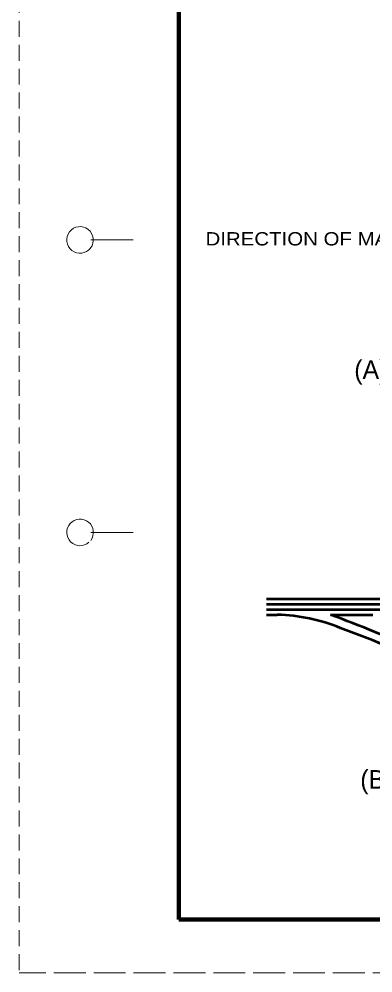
# Model space of a CAD drawing. Extents: x -66 to 614, y -59 to 381.
# Drawn here: x -65.7 to 0.9, y -59.4 to 120 of the extents above; entities that cross this region are included whole.
import ezdxf
from ezdxf.enums import TextEntityAlignment as Align

# ---------------------------------------------------------------- set-up
doc = ezdxf.new("R2010")
doc.units = 0
doc.linetypes.add('LONG_DASHED', pattern=[7.5, 6, -1.5])
doc.linetypes.add('MEDIUM_DASHED', pattern=[4.5, 3, -1.5])
doc.layers.add('1', color=7, linetype='Continuous', lineweight=53)
doc.layers.add('61', color=7, linetype='Continuous', lineweight=35)

msp = doc.modelspace()

# ---------------------------------------------------------------- linework, layer by layer
at = {"layer": '1', "linetype": 'MEDIUM_DASHED', "lineweight": 13}
msp.add_line((-65.654, 380.643), (-65.714, -59.397), dxfattribs=at)
at = {"layer": '1'}
for p, q in [((-19.121, 10.942), (168.879, 10.942)), ((-19.121, 9.942), (168.879, 9.942)), ((-19.121, 8.942), (168.879, 8.942)), ((-19.121, 7.942), (-17.121, 7.942)), ((-7.121, 7.942), (0.879, 7.942))]:
    msp.add_line(p, q, dxfattribs=at)
for centre, radius, start, end in [((-17.75, -24.609), 32.558, 67.32194, 88.89255), ((-80.833, -196.113), 216.961, 60.60058, 70.13846), ((-60.2, -148.044), 163.034, 61.29677, 70.28331)]:
    msp.add_arc(centre, radius, start, end, dxfattribs=at)
at = {"layer": '61', "lineweight": 13}
for p, q in [((-52.234, 78.463), (-44.234, 78.463)), ((-52.214, 23.443), (-44.234, 23.443))]:
    msp.add_line(p, q, dxfattribs=at)
at = {"layer": '61', "lineweight": 158}
msp.add_line((603.406, -49.397), (-35.654, -49.377), dxfattribs=at)
at = {"layer": '61', "linetype": 'LONG_DASHED', "lineweight": 13}
msp.add_line((614.346, -59.377), (-65.714, -59.397), dxfattribs=at)
at = {"layer": '61', "lineweight": 158}
msp.add_lwpolyline([(603.386, 370.643), (-35.654, 370.643), (-35.654, -49.377)], dxfattribs=at)
at = {"layer": '61', "lineweight": 13}
for centre, start, end in [((-54.236, 78.444), 322.67175, 321.71615), ((-54.236, 23.444), 323.13009, 312.31439)]:
    msp.add_arc(centre, 2.5, start, end, dxfattribs=at)

# ---------------------------------------------------------------- texts
at = {"layer": '1', "width": 1.15}
msp.add_text('DIRECTION OF MAINLINE TRAFFIC', height=2.5, dxfattribs=at).set_placement((1.415, 77.402), align=Align.CENTER)
at = {"layer": '1'}
for s, p in [('(A)', (0.485, 52.307)), ('(B)', (1.621, -24.756))]:
    msp.add_text(s, height=3.5, dxfattribs=at).set_placement(p, align=Align.CENTER)

doc.saveas('drawing.dxf')
